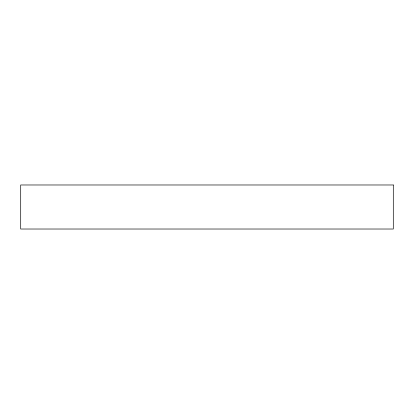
<?xml version="1.0" encoding="UTF-8"?>
<svg xmlns="http://www.w3.org/2000/svg" width="414" height="414" viewBox="0 0 414 414"><rect width="100%" height="100%" fill="white"/><g stroke="black" fill="none" stroke-linecap="round" stroke-linejoin="round"><path stroke-width="0.62" d="M393.3 184.98L20.7 184.98L20.7 229.02L393.3 229.02L393.3 184.98"/></g></svg>
